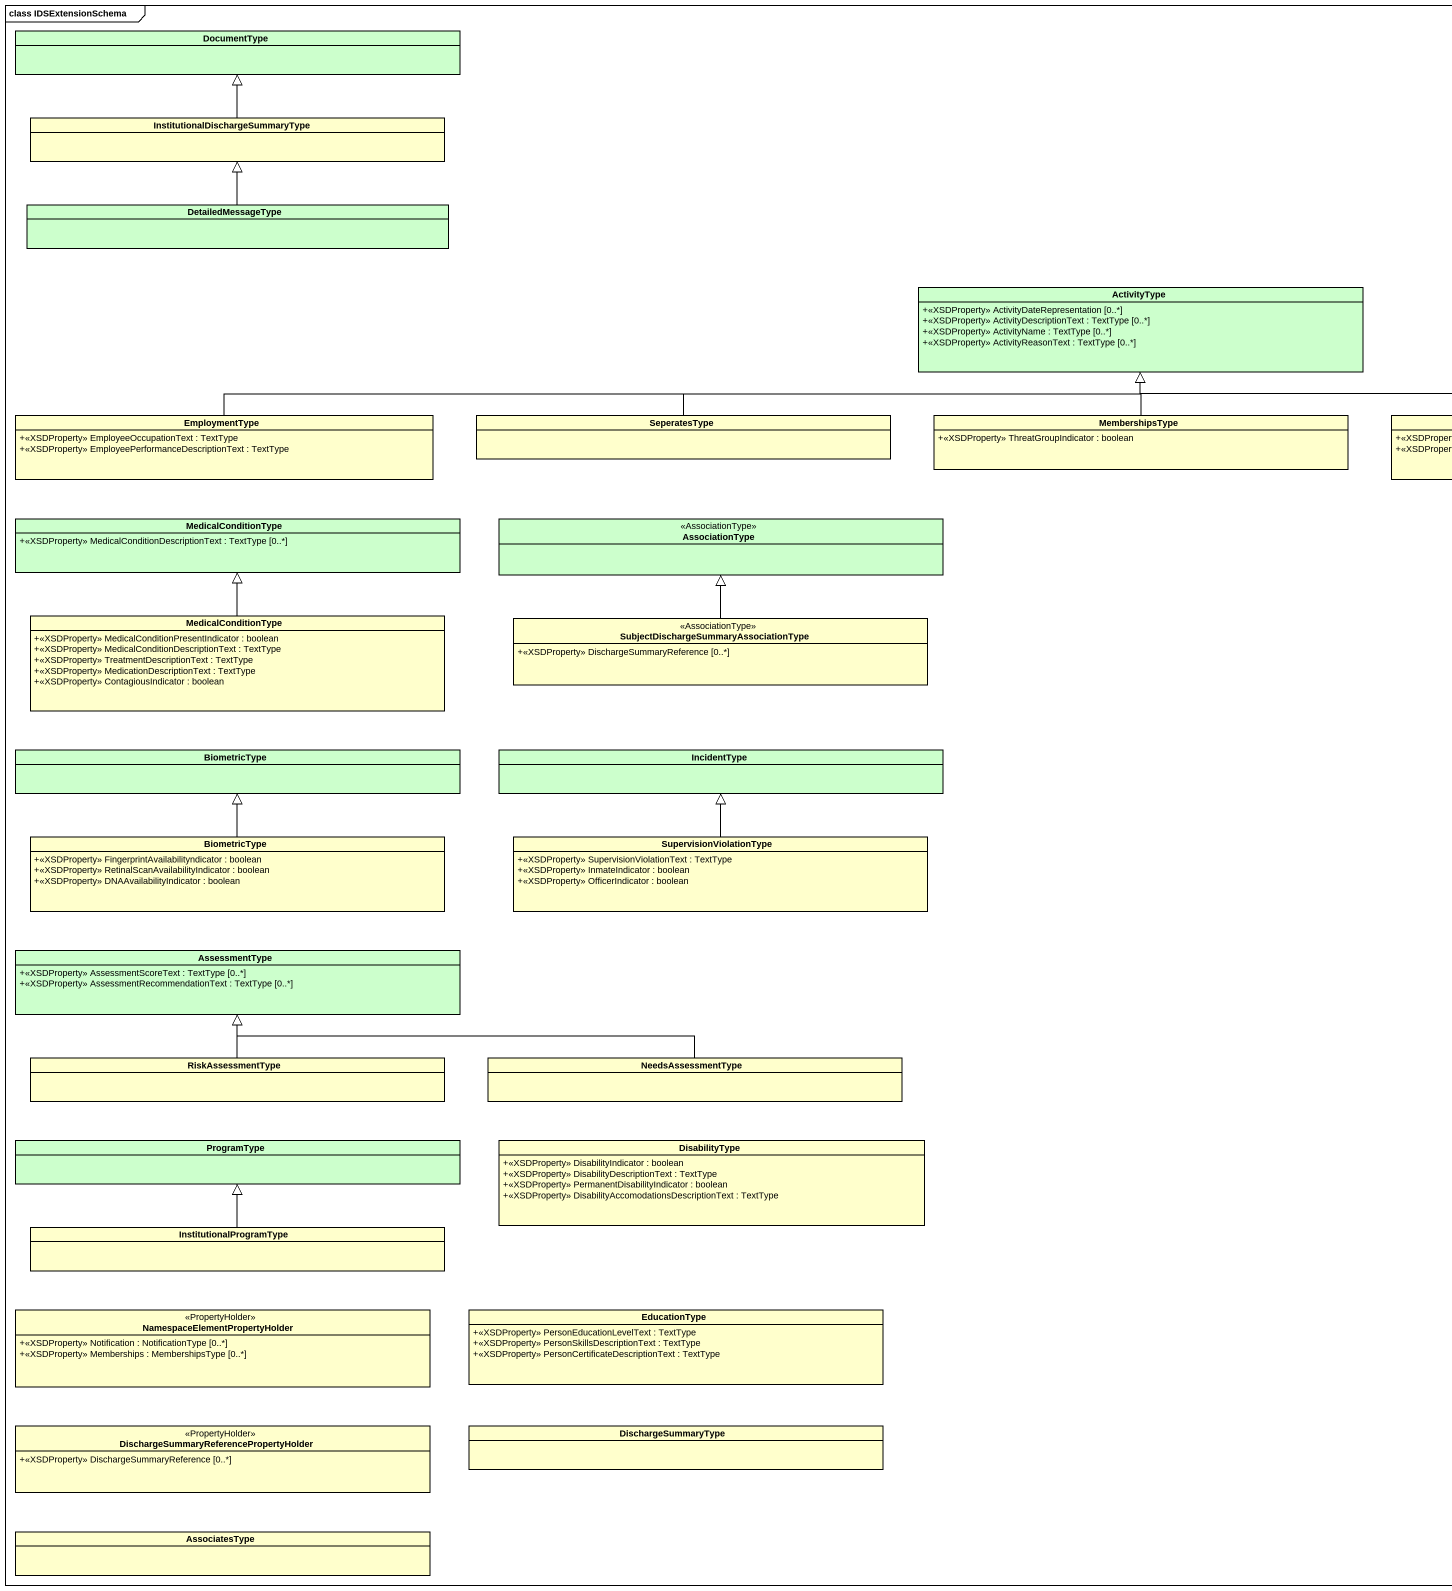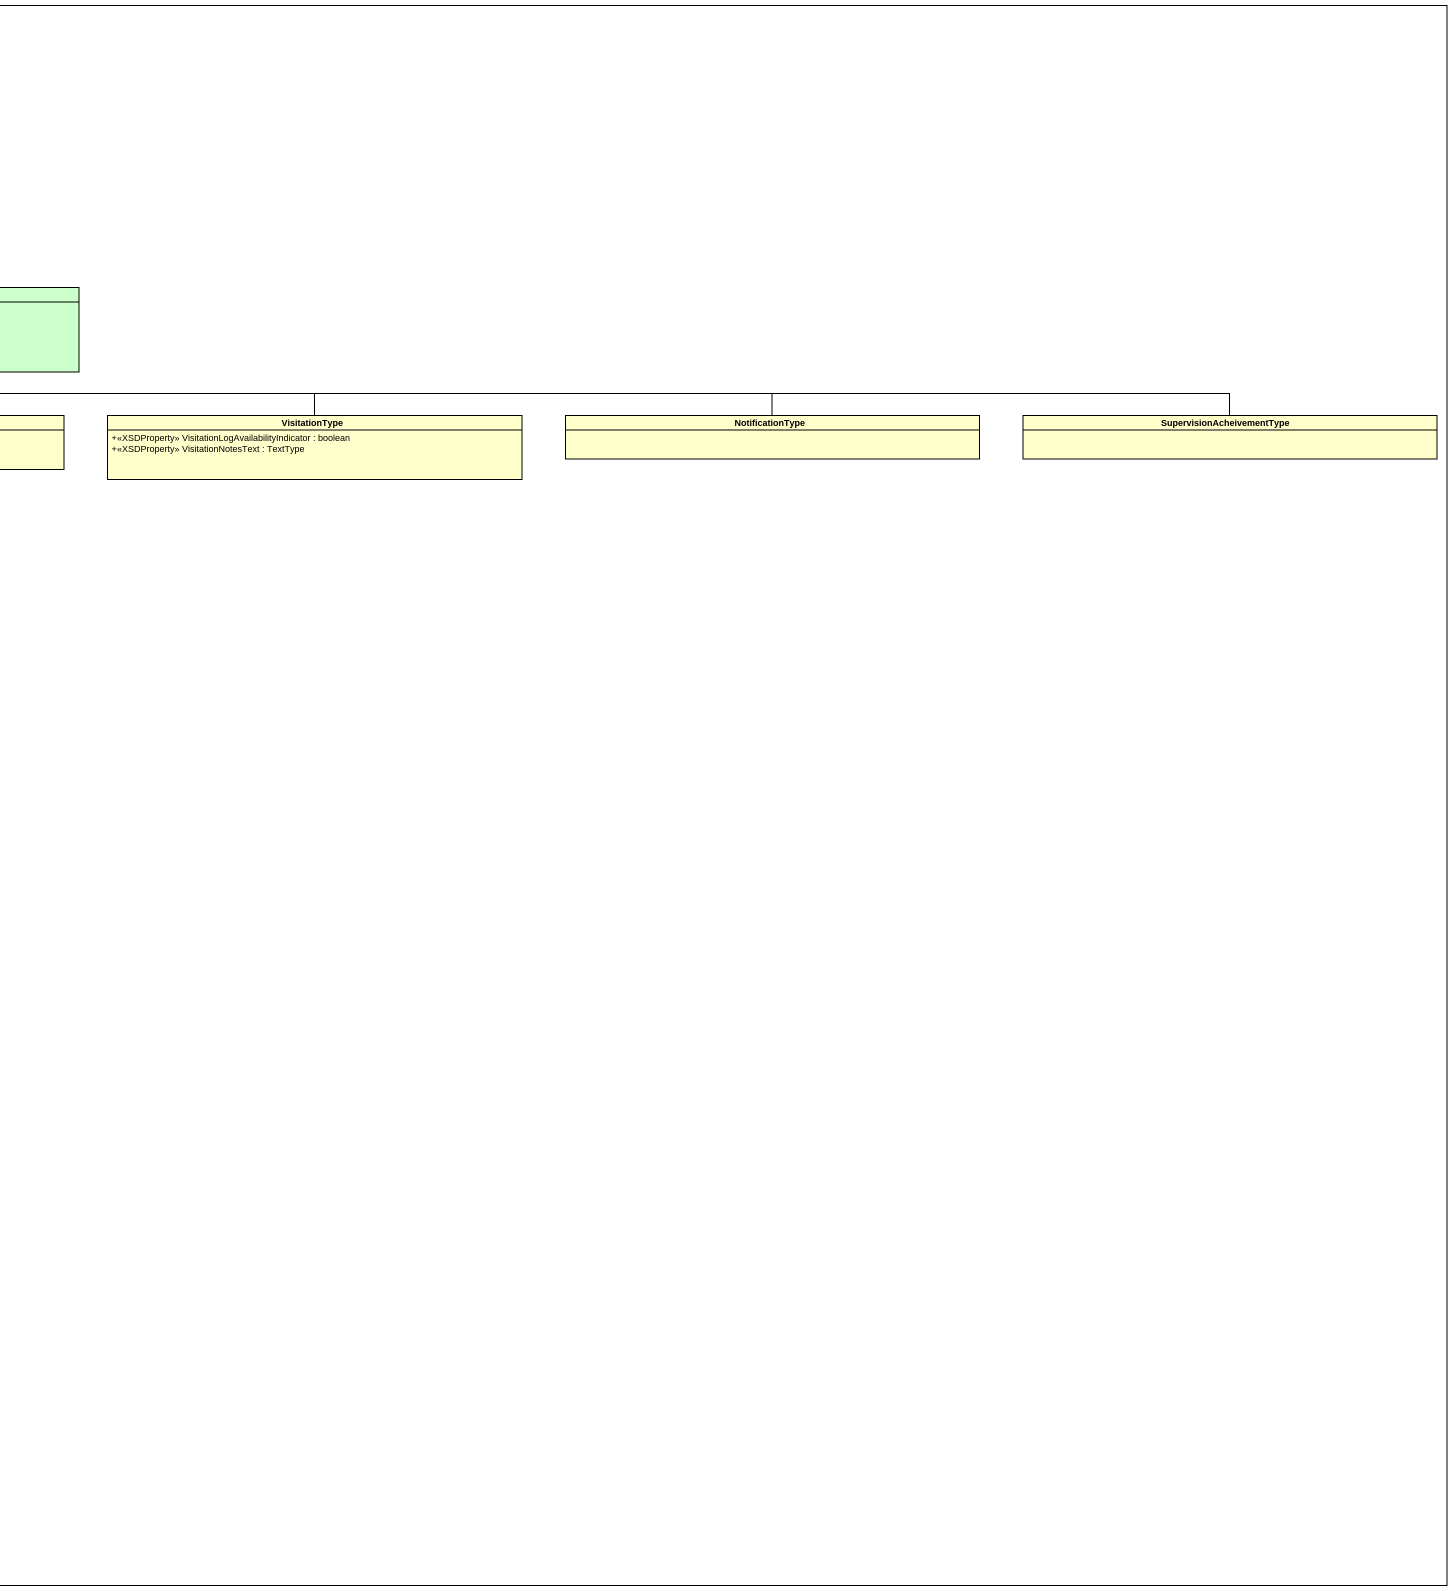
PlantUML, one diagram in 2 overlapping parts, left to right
@startuml
mainframe class IDSExtensionSchema
hide circle
hide empty members
skinparam classAttributeIconSize 0
class DocumentType #CCFFCC
class "InstitutionalDischargeSummaryType" as InstitutionalDischargeSummar
class DetailedMessageType #CCFFCC
class ActivityType #CCFFCC {
  +<<XSDProperty>> ActivityDateRepresentation [0..*]
  +<<XSDProperty>> ActivityDescriptionText : TextType [0..*]
  +<<XSDProperty>> ActivityName : TextType [0..*]
  +<<XSDProperty>> ActivityReasonText : TextType [0..*]
}
class EmploymentType {
  +<<XSDProperty>> EmployeeOccupationText : TextType
  +<<XSDProperty>> EmployeePerformanceDescriptionText : TextType
}
class SeperatesType
class MembershipsType {
  +<<XSDProperty>> ThreatGroupIndicator : boolean
}
class VisitationType {
  +<<XSDProperty>> VisitationLogAvailabilityIndicator : boolean
  +<<XSDProperty>> VisitationNotesText : TextType
}
class NotificationType
class SupervisionAcheivementType
class MedicalConditionType #CCFFCC {
  +<<XSDProperty>> MedicalConditionDescriptionText : TextType [0..*]
}
class AssociationType <<AssociationType>> #CCFFCC
class "MedicalConditionType" as MedicalConditionType_2 {
  +<<XSDProperty>> MedicalConditionPresentIndicator : boolean
  +<<XSDProperty>> MedicalConditionDescriptionText : TextType
  +<<XSDProperty>> TreatmentDescriptionText : TextType
  +<<XSDProperty>> MedicationDescriptionText : TextType
  +<<XSDProperty>> ContagiousIndicator : boolean
}
class "SubjectDischargeSummaryAssociationType" as SubjectDischargeSummaryAssoc <<AssociationType>> {
  +<<XSDProperty>> DischargeSummaryReference [0..*]
}
class BiometricType #CCFFCC
class IncidentType #CCFFCC
class "BiometricType" as BiometricType_2 {
  +<<XSDProperty>> FingerprintAvailabilityndicator : boolean
  +<<XSDProperty>> RetinalScanAvailabilityIndicator : boolean
  +<<XSDProperty>> DNAAvailabilityIndicator : boolean
}
class SupervisionViolationType {
  +<<XSDProperty>> SupervisionViolationText : TextType
  +<<XSDProperty>> InmateIndicator : boolean
  +<<XSDProperty>> OfficerIndicator : boolean
}
class AssessmentType #CCFFCC {
  +<<XSDProperty>> AssessmentScoreText : TextType [0..*]
  +<<XSDProperty>> AssessmentRecommendationText : TextType [0..*]
}
class RiskAssessmentType
class NeedsAssessmentType
class ProgramType #CCFFCC
class DisabilityType {
  +<<XSDProperty>> DisabilityIndicator : boolean
  +<<XSDProperty>> DisabilityDescriptionText : TextType
  +<<XSDProperty>> PermanentDisabilityIndicator : boolean
  +<<XSDProperty>> DisabilityAccomodationsDescriptionText : TextType
}
class InstitutionalProgramType
class "NamespaceElementPropertyHolder" as NamespaceElementPropertyHold <<PropertyHolder>> {
  +<<XSDProperty>> Notification : NotificationType [0..*]
  +<<XSDProperty>> Memberships : MembershipsType [0..*]
}
class EducationType {
  +<<XSDProperty>> PersonEducationLevelText : TextType
  +<<XSDProperty>> PersonSkillsDescriptionText : TextType
  +<<XSDProperty>> PersonCertificateDescriptionText : TextType
}
class "DischargeSummaryReferencePropertyHolder" as DischargeSummaryReferencePro <<PropertyHolder>> {
  +<<XSDProperty>> DischargeSummaryReference [0..*]
}
class DischargeSummaryType
class AssociatesType
InstitutionalDischargeSummar -up-|> DocumentType
DetailedMessageType -up-|> InstitutionalDischargeSummar
EmploymentType -right-|> ActivityType
SeperatesType -right-|> ActivityType
MembershipsType -up-|> ActivityType
VisitationType -left-|> ActivityType
NotificationType -left-|> ActivityType
SupervisionAcheivementType -left-|> ActivityType
MedicalConditionType_2 -up-|> MedicalConditionType
SubjectDischargeSummaryAssoc -up-|> AssociationType
BiometricType_2 -up-|> BiometricType
SupervisionViolationType -up-|> IncidentType
RiskAssessmentType -up-|> AssessmentType
NeedsAssessmentType -left-|> AssessmentType
InstitutionalProgramType -up-|> ProgramType
@enduml
